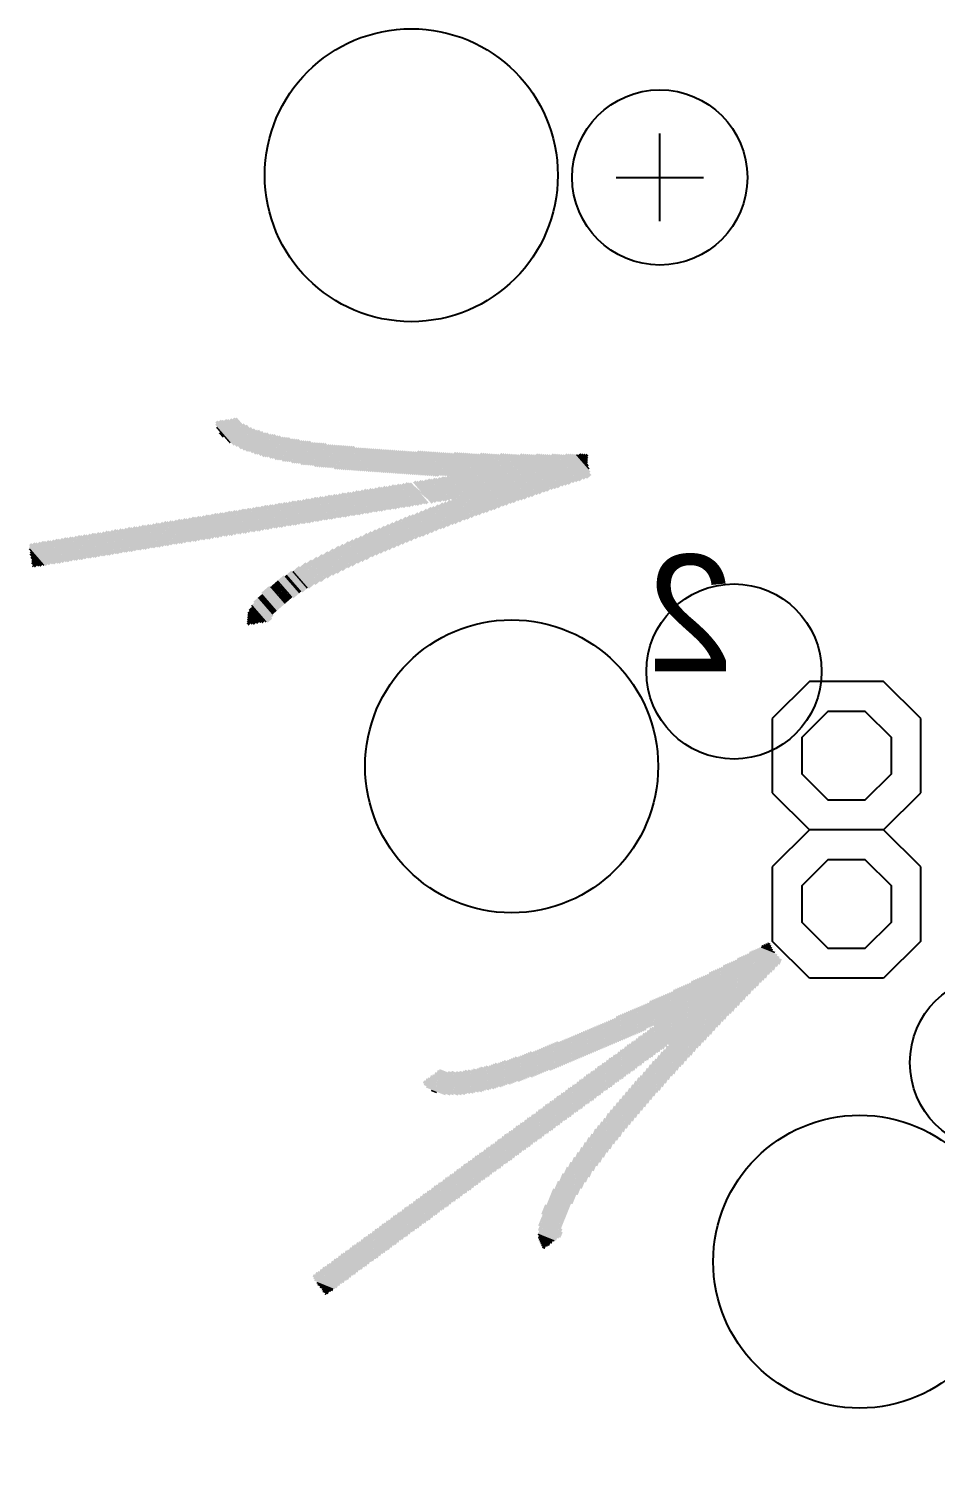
# Model space of a CAD drawing. Extents: x -28.5 to 28.5, y -1.2 to 59.4.
# Drawn here: x -28.48 to -12.96, y 4.34 to 28.96 of the extents above; entities that cross this region are included whole.
import ezdxf

# ---------------------------------------------------------------- set-up
doc = ezdxf.new("R2010")
doc.units = 0
doc.layers.add('17', color=110, linetype='CONTINUOUS')
doc.layers.add('22', color=253, linetype='CONTINUOUS')

# ---------------------------------------------------------------- blocks, each defined once
blk = doc.blocks.new('RECT')
blk.add_solid([(-0.5, -0.5), (0.5, -0.5), (-0.5, 0.5), (0.5, 0.5)])
blk = doc.blocks.new('OCTAGONP')
blk.add_lwpolyline([(-0.5, -0.2071), (-0.5, 0.2071), (-0.2071, 0.5), (0.2071, 0.5), (0.5, 0.2071), (0.5, -0.2071), (0.2071, -0.5), (-0.2071, -0.5)], close=True)
blk = doc.blocks.new('ROUNDP')
blk.add_circle((0, 0), 0.5)

msp = doc.modelspace()

# ---------------------------------------------------------------- linework, layer by layer
at = {"layer": '22'}
for p, q in [((-17.674, 25.662), (-17.674, 27.162)), ((-18.424, 26.412), (-16.924, 26.412)), ((-15.113, 17.78), (-15.748, 17.145)), ((-13.843, 17.78), (-15.113, 17.78)), ((-13.208, 17.145), (-13.843, 17.78)), ((-15.748, 17.145), (-15.748, 15.875)), ((-13.208, 15.875), (-13.208, 17.145)), ((-15.748, 15.875), (-15.113, 15.24)), ((-13.843, 15.24), (-13.208, 15.875)), ((-15.113, 15.24), (-15.748, 14.605)), ((-13.843, 15.24), (-15.113, 15.24)), ((-13.208, 14.605), (-13.843, 15.24)), ((-15.748, 14.605), (-15.748, 13.335)), ((-13.208, 13.335), (-13.208, 14.605)), ((-15.113, 12.7), (-15.748, 13.335)), ((-13.208, 13.335), (-13.843, 12.7)), ((-13.843, 12.7), (-15.113, 12.7))]:
    msp.add_line(p, q, dxfattribs=at)
for centre in [(-17.674, 26.412), (-16.404, 17.952), (-11.892, 11.254)]:
    msp.add_circle(centre, 1.5, dxfattribs=at)

# ---------------------------------------------------------------- block references
at = {"layer": '17'}
for name, p, xscale, yscale in [('ROUNDP', (-21.928, 26.45), 5.016, 5.016), ('ROUNDP', (-21.928, 26.45), 5.016, 5.016), ('OCTAGONP', (-14.478, 16.51), 1.524, 1.524), ('OCTAGONP', (-14.478, 16.51), 1.524, 1.524), ('OCTAGONP', (-14.478, 13.97), 1.524, 1.524), ('OCTAGONP', (-14.478, 13.97), 1.524, 1.524)]:
    msp.add_blockref(name, p, dxfattribs=dict(at, xscale=xscale, yscale=yscale))
at = {"layer": '17', "xscale": 5.016, "yscale": 5.016}
for p, rotation in [((-20.2107, 16.3282), 20), ((-20.2107, 16.3282), 20), ((-14.252, 7.8459), 54), ((-14.252, 7.8459), 54)]:
    msp.add_blockref('ROUNDP', p, dxfattribs=dict(at, rotation=rotation))
at = {"layer": '22', "yscale": 0.0254}
for p, xscale, rotation in [((-25.117, 22.0074), 0.4826, 131), ((-25.0895, 22.0144), 0.5588, 131), ((-25.0453, 22.0023), 0.635, 131), ((-25.0011, 21.9902), 0.6604, 131), ((-24.9653, 21.9877), 0.7112, 131), ((-24.9295, 21.9852), 0.7112, 131), ((-24.8853, 21.9731), 0.7366, 131), ((-24.8495, 21.9706), 0.7874, 131), ((-24.8136, 21.9681), 0.7874, 131), ((-24.7695, 21.956), 0.8128, 131), ((-24.7336, 21.9535), 0.8636, 131), ((-24.6978, 21.951), 0.8636, 131), ((-24.6703, 21.9581), 0.889, 131), ((-24.6261, 21.946), 0.9144, 131), ((-24.5486, 21.8956), 0.7874, 131), ((-24.4961, 21.8739), 0.7874, 131), ((-25.1445, 22.0003), 0.3556, 131), ((-25.1803, 22.0028), 0.1016, 131), ((-24.4436, 21.8522), 0.7366, 131), ((-24.3995, 21.8402), 0.7112, 131), ((-24.347, 21.8185), 0.7112, 131), ((-24.3111, 21.816), 0.7112, 131), ((-24.267, 21.8039), 0.6858, 131), ((-24.2228, 21.7918), 0.6604, 131), ((-24.1786, 21.7797), 0.6858, 131), ((-24.1345, 21.7676), 0.6604, 131), ((-24.0986, 21.7651), 0.6604, 131), ((-24.0628, 21.7626), 0.6604, 131), ((-24.0103, 21.7409), 0.6604, 131), ((-23.9745, 21.7384), 0.6604, 131), ((-23.9303, 21.7263), 0.635, 131), ((-23.8945, 21.7238), 0.635, 131), ((-23.8587, 21.7213), 0.635, 131), ((-23.8228, 21.7188), 0.635, 131), ((-23.7703, 21.6971), 0.635, 131), ((-23.7345, 21.6946), 0.635, 131), ((-23.6987, 21.6921), 0.635, 131), ((-23.6628, 21.6896), 0.635, 131), ((-23.6187, 21.6775), 0.6096, 131), ((-23.5828, 21.675), 0.6096, 131), ((-23.547, 21.6725), 0.6096, 131), ((-23.5112, 21.67), 0.6096, 131), ((-23.4753, 21.6675), 0.6096, 131), ((-23.4228, 21.6458), 0.6096, 131), ((-23.387, 21.6433), 0.6096, 131), ((-23.3512, 21.6408), 0.6096, 131), ((-23.3153, 21.6383), 0.6096, 131), ((-23.2795, 21.6358), 0.6096, 131), ((-23.2437, 21.6333), 0.6096, 131), ((-23.2078, 21.6308), 0.6096, 131), ((-23.1637, 21.6187), 0.5842, 131), ((-23.1278, 21.6162), 0.5842, 131), ((-23.092, 21.6137), 0.5842, 131), ((-23.0562, 21.6112), 0.5842, 131), ((-23.0203, 21.6087), 0.5842, 131), ((-22.9845, 21.6062), 0.5842, 131), ((-22.9487, 21.6037), 0.5842, 131), ((-22.9128, 21.6012), 0.5842, 131), ((-22.877, 21.5987), 0.5842, 131), ((-22.8412, 21.5961), 0.5842, 131), ((-22.8053, 21.5936), 0.5842, 131), ((-22.7695, 21.5911), 0.5842, 131), ((-22.7337, 21.5886), 0.5842, 131), ((-22.6895, 21.5765), 0.5588, 131), ((-22.6537, 21.574), 0.5588, 131), ((-22.6178, 21.5715), 0.5588, 131), ((-22.582, 21.569), 0.5588, 131), ((-22.5462, 21.5665), 0.5588, 131), ((-22.5103, 21.564), 0.5588, 131), ((-22.4745, 21.5615), 0.5588, 131), ((-22.4387, 21.559), 0.5588, 131), ((-22.4028, 21.5565), 0.5588, 131), ((-22.367, 21.554), 0.5588, 131), ((-22.3312, 21.5515), 0.5588, 131), ((-22.2953, 21.549), 0.5588, 131), ((-22.2595, 21.5465), 0.5588, 131), ((-22.2237, 21.544), 0.5588, 131), ((-22.1878, 21.5415), 0.5588, 131), ((-22.152, 21.539), 0.5588, 131), ((-22.1161, 21.5365), 0.5588, 131), ((-22.0803, 21.5339), 0.5588, 131), ((-22.0445, 21.5314), 0.5588, 131), ((-22.0086, 21.5289), 0.5588, 131), ((-21.9728, 21.5264), 0.5588, 131), ((-21.937, 21.5239), 0.5588, 131), ((-21.9011, 21.5214), 0.5588, 131), ((-21.8653, 21.5189), 0.5588, 131), ((-21.8295, 21.5164), 0.5588, 131), ((-21.7936, 21.5139), 0.5588, 131), ((-21.7578, 21.5114), 0.5588, 131), ((-21.722, 21.5089), 0.5588, 131), ((-21.6861, 21.5064), 0.5588, 131), ((-21.6503, 21.5039), 0.5588, 131), ((-21.6311, 21.5205), 0.5588, 131), ((-21.5953, 21.518), 0.5588, 131), ((-21.5595, 21.5155), 0.5588, 131), ((-21.5236, 21.513), 0.5588, 131), ((-21.2045, 21.1846), 1.4224, 131), ((-21.177, 21.1917), 1.397, 131), ((-21.1412, 21.1892), 1.397, 131), ((-21.1137, 21.1963), 1.3716, 131), ((-21.0779, 21.1938), 1.3716, 131), ((-21.0504, 21.2009), 1.3462, 131), ((-21.0229, 21.2079), 1.3208, 131), ((-20.987, 21.2054), 1.3208, 131), ((-20.9595, 21.2125), 1.2954, 131), ((-20.9237, 21.21), 1.2954, 131), ((-20.8962, 21.2171), 1.27, 131), ((-20.8687, 21.2242), 1.2446, 131), ((-20.8328, 21.2217), 1.2446, 131), ((-20.8053, 21.2287), 1.2192, 131), ((-20.7862, 21.2454), 1.2192, 131), ((-20.7503, 21.2429), 1.2192, 131), ((-20.7228, 21.25), 1.1938, 131), ((-20.687, 21.2475), 1.1938, 131), ((-20.6595, 21.2546), 1.1684, 131), ((-20.632, 21.2616), 1.143, 131), ((-20.5962, 21.2591), 1.143, 131), ((-20.5687, 21.2662), 1.1176, 131), ((-20.5328, 21.2637), 1.1176, 131), ((-20.5053, 21.2708), 1.0922, 131), ((-20.4778, 21.2779), 1.0668, 131), ((-20.442, 21.2753), 1.0668, 131), ((-20.4145, 21.2824), 1.0414, 131), ((-20.387, 21.2895), 1.0668, 131), ((-20.3595, 21.2966), 1.0414, 131), ((-20.3237, 21.2941), 1.0414, 131), ((-20.2962, 21.3012), 1.016, 131), ((-20.2687, 21.3082), 0.9906, 131), ((-20.2328, 21.3057), 0.9906, 131), ((-20.2053, 21.3128), 0.9652, 131), ((-20.1695, 21.3103), 0.9652, 131), ((-20.142, 21.3174), 0.9398, 131), ((-20.1145, 21.3245), 0.9144, 131), ((-20.087, 21.3315), 0.9398, 131), ((-20.0595, 21.3386), 0.9144, 131), ((-20.0236, 21.3361), 0.9144, 131), ((-19.9961, 21.3432), 0.889, 131), ((-19.9686, 21.3503), 0.8636, 131), ((-19.9328, 21.3478), 0.8636, 131), ((-19.9053, 21.3548), 0.8382, 131), ((-19.8695, 21.3523), 0.8382, 131), ((-19.842, 21.3594), 0.8128, 131), ((-19.8145, 21.3665), 0.7874, 131), ((-19.787, 21.3736), 0.8128, 131), ((-19.7595, 21.3807), 0.7874, 131), ((-19.7236, 21.3782), 0.7874, 131), ((-19.6961, 21.3852), 0.762, 131), ((-19.6603, 21.3827), 0.762, 131), ((-19.6328, 21.3898), 0.7366, 131), ((-19.6053, 21.3969), 0.7112, 131), ((-19.5695, 21.3944), 0.7112, 131), ((-19.5503, 21.411), 0.7112, 131), ((-19.5145, 21.4085), 0.7112, 131), ((-19.487, 21.4156), 0.6858, 131), ((-19.4511, 21.4131), 0.6858, 131), ((-19.4236, 21.4202), 0.6604, 131), ((-19.3961, 21.4273), 0.635, 131), ((-19.3603, 21.4248), 0.635, 131), ((-19.3328, 21.4318), 0.6096, 131), ((-19.3053, 21.4389), 0.635, 131), ((-19.2778, 21.446), 0.6096, 131), ((-19.2419, 21.4435), 0.6096, 131), ((-19.2144, 21.4506), 0.5842, 131), ((-19.1869, 21.4577), 0.5588, 131), ((-19.1511, 21.4551), 0.5588, 131), ((-19.1236, 21.4622), 0.5334, 131), ((-19.0961, 21.4693), 0.5588, 131), ((-19.0686, 21.4764), 0.5334, 131), ((-19.0411, 21.4835), 0.508, 131), ((-19.0136, 21.4905), 0.4826, 131), ((-19.0028, 21.5168), 0.4064, 131), ((-18.9919, 21.543), 0.3302, 131), ((-18.9811, 21.5693), 0.254, 131), ((-18.9786, 21.6051), 0.2032, 131), ((-18.9594, 21.6218), 0.1524, 131), ((-18.9402, 21.6384), 0.1016, 131), ((-18.9211, 21.6551), 0.0508, 131), ((-22.0021, 20.9793), 0.4826, 131), ((-21.9112, 20.991), 0.4826, 131), ((-21.8837, 20.9981), 0.4572, 131), ((-21.8562, 21.0052), 0.4826, 131), ((-21.8204, 21.0026), 0.4826, 131), ((-21.7654, 21.0168), 0.4826, 140), ((-21.7929, 21.0097), 0.4572, 131), ((-21.7296, 21.0143), 0.4826, 131), ((-21.7104, 21.031), 0.4826, 131), ((-21.6746, 21.0285), 0.4826, 131), ((-21.6471, 21.0355), 0.4572, 131), ((-21.6196, 21.0426), 0.4826, 131), ((-21.5837, 21.0401), 0.4826, 131), ((-21.5562, 21.0472), 0.4572, 131), ((-21.5287, 21.0543), 0.4826, 131), ((-21.4929, 21.0518), 0.4826, 131), ((-21.4737, 21.0684), 0.4826, 131), ((-21.2962, 20.903), 0.9144, 131), ((-21.4104, 21.073), 0.4572, 131), ((-21.2412, 20.9171), 0.9144, 131), ((-21.2137, 20.9242), 0.889, 131), ((-21.1779, 20.9217), 0.889, 131), ((-21.1587, 20.9384), 0.889, 131), ((-21.1312, 20.9455), 0.8636, 131), ((-21.1037, 20.9525), 0.889, 131), ((-21.0762, 20.9596), 0.8636, 131), ((-21.0404, 20.9571), 0.8636, 131), ((-23.4771, 20.7404), 0.4826, 131), ((-23.4413, 20.7379), 0.4826, 131), ((-23.4221, 20.7546), 0.4826, 131), ((-23.3863, 20.7521), 0.4826, 131), ((-23.3588, 20.7591), 0.4572, 131), ((-23.3313, 20.7662), 0.4826, 131), ((-23.2955, 20.7637), 0.4826, 131), ((-23.268, 20.7708), 0.4572, 131), ((-23.2405, 20.7779), 0.4826, 131), ((-23.2046, 20.7754), 0.4826, 131), ((-23.1854, 20.792), 0.4826, 131), ((-23.1496, 20.7895), 0.4826, 131), ((-23.1221, 20.7966), 0.4572, 131), ((-23.0946, 20.8037), 0.4826, 131), ((-23.0588, 20.8012), 0.4826, 131), ((-23.0313, 20.8082), 0.4572, 131), ((-23.0038, 20.8153), 0.4826, 131), ((-22.9679, 20.8128), 0.4826, 131), ((-22.9488, 20.8295), 0.4826, 131), ((-22.9129, 20.827), 0.4826, 131), ((-22.8854, 20.8341), 0.4572, 131), ((-22.8579, 20.8411), 0.4826, 131), ((-22.8221, 20.8386), 0.4826, 131), ((-22.7946, 20.8457), 0.4572, 131), ((-22.7671, 20.8528), 0.4826, 131), ((-22.7396, 20.8599), 0.4572, 131), ((-22.7121, 20.867), 0.4826, 131), ((-22.6763, 20.8644), 0.4826, 131), ((-22.6488, 20.8715), 0.4572, 131), ((-22.6213, 20.8786), 0.4826, 131), ((-22.5854, 20.8761), 0.4826, 131), ((-22.5663, 20.8928), 0.4826, 131), ((-22.5304, 20.8903), 0.4826, 131), ((-22.5029, 20.8973), 0.4572, 131), ((-22.4754, 20.9044), 0.4826, 131), ((-22.4396, 20.9019), 0.4826, 131), ((-22.4121, 20.909), 0.4572, 131), ((-22.3846, 20.9161), 0.4826, 131), ((-22.3488, 20.9136), 0.4826, 131), ((-22.3296, 20.9302), 0.4826, 131), ((-22.2938, 20.9277), 0.4826, 131), ((-22.2662, 20.9348), 0.4572, 131), ((-22.2387, 20.9419), 0.4826, 131), ((-22.2029, 20.9394), 0.4826, 131), ((-22.1754, 20.9465), 0.4572, 131), ((-22.1479, 20.9535), 0.4826, 131), ((-22.1121, 20.951), 0.4826, 131), ((-22.0929, 20.9677), 0.4826, 131), ((-22.0571, 20.9652), 0.4826, 131), ((-22.0296, 20.9723), 0.4572, 131), ((-21.9662, 20.9768), 0.4826, 131), ((-21.9387, 20.9839), 0.4572, 131), ((-25.043, 20.4898), 0.4826, 131), ((-25.0072, 20.4873), 0.4826, 131), ((-24.9522, 20.5015), 0.4826, 131), ((-24.9164, 20.499), 0.4826, 131), ((-24.8972, 20.5156), 0.4826, 131), ((-24.8614, 20.5131), 0.4826, 131), ((-24.8339, 20.5202), 0.4572, 131), ((-24.8064, 20.5273), 0.4826, 131), ((-24.7705, 20.5248), 0.4826, 131), ((-24.743, 20.5319), 0.4572, 131), ((-24.7155, 20.5389), 0.4826, 131), ((-24.6797, 20.5364), 0.4826, 131), ((-24.6605, 20.5531), 0.4826, 131), ((-24.6247, 20.5506), 0.4826, 131), ((-24.5972, 20.5577), 0.4572, 131), ((-24.5697, 20.5647), 0.4826, 131), ((-24.5338, 20.5622), 0.4826, 131), ((-24.5063, 20.5693), 0.4572, 131), ((-24.4788, 20.5764), 0.4826, 131), ((-24.4513, 20.5835), 0.4572, 131), ((-24.4238, 20.5906), 0.4826, 131), ((-24.388, 20.588), 0.4826, 131), ((-24.3605, 20.5951), 0.4572, 131), ((-24.333, 20.6022), 0.4826, 131), ((-24.2972, 20.5997), 0.4826, 131), ((-24.278, 20.6164), 0.4826, 131), ((-24.2422, 20.6139), 0.4826, 131), ((-24.2147, 20.6209), 0.4572, 131), ((-24.1872, 20.628), 0.4826, 131), ((-24.1513, 20.6255), 0.4826, 131), ((-24.1238, 20.6326), 0.4572, 131), ((-24.0963, 20.6397), 0.4826, 131), ((-24.0605, 20.6372), 0.4826, 131), ((-24.0413, 20.6538), 0.4826, 131), ((-24.0055, 20.6513), 0.4826, 131), ((-23.978, 20.6584), 0.4572, 131), ((-23.9505, 20.6655), 0.4826, 131), ((-23.9147, 20.663), 0.4826, 131), ((-23.8872, 20.67), 0.4572, 131), ((-23.8596, 20.6771), 0.4826, 131), ((-23.8238, 20.6746), 0.4826, 131), ((-23.8046, 20.6913), 0.4826, 131), ((-23.7688, 20.6888), 0.4826, 131), ((-23.7413, 20.6959), 0.4572, 131), ((-23.7138, 20.7029), 0.4826, 131), ((-23.678, 20.7004), 0.4826, 131), ((-23.6505, 20.7075), 0.4572, 131), ((-23.623, 20.7146), 0.4826, 131), ((-23.5955, 20.7217), 0.4572, 131), ((-23.568, 20.7288), 0.4826, 131), ((-23.5321, 20.7262), 0.4826, 131), ((-23.5046, 20.7333), 0.4572, 131), ((-21.693, 20.5076), 0.4318, 131), ((-21.638, 20.5218), 0.4318, 131), ((-21.6188, 20.5384), 0.4318, 131), ((-21.5913, 20.5455), 0.4064, 131), ((-21.5638, 20.5526), 0.4318, 131), ((-21.5446, 20.5693), 0.4318, 131), ((-21.5088, 20.5668), 0.4318, 131), ((-21.4896, 20.5834), 0.4318, 131), ((-21.4705, 20.6001), 0.4318, 131), ((-21.4346, 20.5976), 0.4318, 131), ((-21.4154, 20.6142), 0.4318, 131), ((-21.388, 20.6213), 0.4064, 131), ((-21.3604, 20.6284), 0.4318, 131), ((-21.3413, 20.6451), 0.4318, 131), ((-21.3054, 20.6426), 0.4318, 131), ((-21.2863, 20.6592), 0.4318, 131), ((-21.2671, 20.6759), 0.4318, 131), ((-21.2313, 20.6734), 0.4318, 131), ((-21.2121, 20.69), 0.4318, 131), ((-21.1846, 20.6971), 0.4064, 131), ((-21.1571, 20.7042), 0.4318, 131), ((-21.1021, 20.7184), 0.4318, 131), ((-26.5181, 20.2509), 0.4826, 131), ((-26.4823, 20.2484), 0.4826, 131), ((-26.4548, 20.2554), 0.4572, 131), ((-26.4273, 20.2625), 0.4826, 131), ((-26.3914, 20.26), 0.4826, 131), ((-26.3723, 20.2767), 0.4826, 131), ((-26.3364, 20.2742), 0.4826, 131), ((-26.3089, 20.2813), 0.4572, 131), ((-26.2814, 20.2883), 0.4826, 131), ((-26.2456, 20.2858), 0.4826, 131), ((-26.2181, 20.2929), 0.4572, 131), ((-26.1906, 20.3), 0.4826, 131), ((-26.1631, 20.3071), 0.4572, 131), ((-26.1356, 20.3142), 0.4826, 131), ((-26.0997, 20.3116), 0.4826, 131), ((-26.0722, 20.3187), 0.4572, 131), ((-26.0447, 20.3258), 0.4826, 131), ((-26.0089, 20.3233), 0.4826, 131), ((-25.9897, 20.34), 0.4826, 131), ((-25.9539, 20.3375), 0.4826, 131), ((-25.9264, 20.3445), 0.4572, 131), ((-25.8989, 20.3516), 0.4826, 131), ((-25.8631, 20.3491), 0.4826, 131), ((-25.8356, 20.3562), 0.4572, 131), ((-25.8081, 20.3633), 0.4826, 131), ((-25.7722, 20.3608), 0.4826, 131), ((-25.7531, 20.3774), 0.4826, 131), ((-25.7172, 20.3749), 0.4826, 131), ((-25.6897, 20.382), 0.4572, 131), ((-25.6622, 20.3891), 0.4826, 131), ((-25.6264, 20.3866), 0.4826, 131), ((-25.5989, 20.3937), 0.4572, 131), ((-25.5714, 20.4007), 0.4826, 131), ((-25.5356, 20.3982), 0.4826, 131), ((-25.5164, 20.4149), 0.4826, 131), ((-25.4806, 20.4124), 0.4826, 131), ((-25.4531, 20.4195), 0.4572, 131), ((-25.4255, 20.4265), 0.4826, 131), ((-25.3897, 20.424), 0.4826, 131), ((-25.3622, 20.4311), 0.4572, 131), ((-25.3347, 20.4382), 0.4826, 131), ((-25.3072, 20.4453), 0.4572, 131), ((-25.2797, 20.4524), 0.4826, 131), ((-25.2439, 20.4498), 0.4826, 131), ((-25.2164, 20.4569), 0.4572, 131), ((-25.1889, 20.464), 0.4826, 131), ((-25.153, 20.4615), 0.4826, 131), ((-25.1339, 20.4782), 0.4826, 131), ((-25.098, 20.4757), 0.4826, 131), ((-25.0705, 20.4827), 0.4572, 131), ((-24.9797, 20.4944), 0.4572, 131), ((-22.2864, 20.261), 0.4318, 131), ((-22.2672, 20.2777), 0.4318, 131), ((-22.2397, 20.2848), 0.4064, 131), ((-22.2122, 20.2919), 0.4318, 131), ((-22.193, 20.3085), 0.4318, 131), ((-22.1655, 20.3156), 0.4064, 131), ((-22.138, 20.3227), 0.4318, 131), ((-22.1188, 20.3393), 0.4318, 131), ((-22.0913, 20.3464), 0.4064, 131), ((-22.0638, 20.3535), 0.4318, 131), ((-22.0447, 20.3702), 0.4318, 131), ((-22.0172, 20.3772), 0.4064, 131), ((-21.9897, 20.3843), 0.4318, 131), ((-21.9705, 20.401), 0.4318, 131), ((-21.943, 20.4081), 0.4064, 131), ((-21.9155, 20.4152), 0.4318, 131), ((-21.8963, 20.4318), 0.4318, 131), ((-21.8605, 20.4293), 0.4318, 131), ((-21.8413, 20.446), 0.4318, 131), ((-21.8221, 20.4626), 0.4318, 131), ((-21.7863, 20.4601), 0.4318, 131), ((-21.7671, 20.4768), 0.4318, 131), ((-21.7396, 20.4839), 0.4064, 131), ((-21.7121, 20.491), 0.4318, 131), ((-21.6655, 20.5147), 0.4064, 131), ((-28.084, 20.0003), 0.4826, 131), ((-28.0482, 19.9978), 0.4826, 131), ((-28.0207, 20.0049), 0.4572, 131), ((-27.9932, 20.0119), 0.4826, 131), ((-27.9573, 20.0094), 0.4826, 131), ((-27.9298, 20.0165), 0.4572, 131), ((-27.9023, 20.0236), 0.4826, 131), ((-27.8748, 20.0307), 0.4572, 131), ((-27.8473, 20.0378), 0.4826, 131), ((-27.8115, 20.0352), 0.4826, 131), ((-27.784, 20.0423), 0.4572, 131), ((-27.7565, 20.0494), 0.4826, 131), ((-27.7206, 20.0469), 0.4826, 131), ((-27.7015, 20.0636), 0.4826, 131), ((-27.6656, 20.0611), 0.4826, 131), ((-27.6381, 20.0681), 0.4572, 131), ((-27.6106, 20.0752), 0.4826, 131), ((-27.5748, 20.0727), 0.4826, 131), ((-27.5473, 20.0798), 0.4572, 131), ((-27.5198, 20.0869), 0.4826, 131), ((-27.484, 20.0844), 0.4826, 131), ((-27.4648, 20.101), 0.4826, 131), ((-27.429, 20.0985), 0.4826, 131), ((-27.4015, 20.1056), 0.4572, 131), ((-27.374, 20.1127), 0.4826, 131), ((-27.3381, 20.1102), 0.4826, 131), ((-27.3106, 20.1173), 0.4572, 131), ((-27.2831, 20.1243), 0.4826, 131), ((-27.2473, 20.1218), 0.4826, 131), ((-27.2281, 20.1385), 0.4826, 131), ((-27.1923, 20.136), 0.4826, 131), ((-27.1648, 20.1431), 0.4572, 131), ((-27.1373, 20.1501), 0.4826, 131), ((-27.1014, 20.1476), 0.4826, 131), ((-27.0739, 20.1547), 0.4572, 131), ((-27.0464, 20.1618), 0.4826, 131), ((-27.0189, 20.1689), 0.4572, 131), ((-26.9914, 20.176), 0.4826, 131), ((-26.9556, 20.1734), 0.4826, 131), ((-26.9281, 20.1805), 0.4572, 131), ((-26.9006, 20.1876), 0.4826, 131), ((-26.8648, 20.1851), 0.4826, 131), ((-26.8456, 20.2018), 0.4826, 131), ((-26.8098, 20.1993), 0.4826, 131), ((-26.7823, 20.2063), 0.4572, 131), ((-26.7548, 20.2134), 0.4826, 131), ((-26.7189, 20.2109), 0.4826, 131), ((-26.6914, 20.218), 0.4572, 131), ((-26.6639, 20.2251), 0.4826, 131), ((-26.6281, 20.2226), 0.4826, 131), ((-26.6089, 20.2392), 0.4826, 131), ((-26.5731, 20.2367), 0.4826, 131), ((-26.5456, 20.2438), 0.4572, 131), ((-22.8797, 20.0145), 0.4318, 131), ((-22.8247, 20.0286), 0.4318, 131), ((-22.8056, 20.0453), 0.4318, 131), ((-22.7781, 20.0524), 0.4064, 131), ((-22.7589, 20.069), 0.4064, 131), ((-22.7314, 20.0761), 0.4318, 131), ((-22.7039, 20.0832), 0.4064, 131), ((-22.6847, 20.0998), 0.4064, 131), ((-22.6572, 20.1069), 0.4318, 131), ((-22.6297, 20.114), 0.4064, 131), ((-22.6105, 20.1307), 0.4064, 131), ((-22.583, 20.1378), 0.4318, 131), ((-22.5639, 20.1544), 0.4318, 131), ((-22.5364, 20.1615), 0.4064, 131), ((-22.5089, 20.1686), 0.4318, 131), ((-22.4897, 20.1852), 0.4318, 131), ((-22.4622, 20.1923), 0.4064, 131), ((-22.4347, 20.1994), 0.4318, 131), ((-22.4155, 20.2161), 0.4318, 131), ((-22.388, 20.2231), 0.4064, 131), ((-22.3605, 20.2302), 0.4318, 131), ((-22.3414, 20.2469), 0.4318, 131), ((-22.3139, 20.254), 0.4064, 131), ((-28.3423, 19.9103), 0.381, 131), ((-28.3232, 19.927), 0.4318, 131), ((-28.3123, 19.9532), 0.4572, 131), ((-28.364, 19.8578), 0.2794, 131), ((-28.3532, 19.8841), 0.3048, 131), ((-28.2848, 19.9603), 0.4826, 131), ((-28.2573, 19.9674), 0.4572, 131), ((-28.2298, 19.9745), 0.4826, 131), ((-28.194, 19.972), 0.4826, 131), ((-28.1665, 19.9791), 0.4572, 131), ((-28.139, 19.9861), 0.4826, 131), ((-28.1032, 19.9836), 0.4826, 131), ((-23.3548, 19.7866), 0.4064, 131), ((-23.3273, 19.7937), 0.4318, 131), ((-23.2998, 19.8008), 0.4064, 131), ((-23.2806, 19.8174), 0.4064, 131), ((-23.2614, 19.8341), 0.4064, 131), ((-23.2339, 19.8412), 0.4318, 131), ((-23.2064, 19.8483), 0.4064, 131), ((-23.1873, 19.8649), 0.4064, 131), ((-23.1681, 19.8816), 0.4064, 131), ((-23.1406, 19.8887), 0.4318, 131), ((-23.1131, 19.8957), 0.4064, 131), ((-23.0939, 19.9124), 0.4064, 131), ((-23.0664, 19.9195), 0.4318, 131), ((-23.0473, 19.9362), 0.4318, 131), ((-23.0198, 19.9432), 0.4064, 131), ((-23.0006, 19.9599), 0.4064, 131), ((-22.9731, 19.967), 0.4318, 131), ((-22.9456, 19.9741), 0.4064, 131), ((-22.9264, 19.9907), 0.4064, 131), ((-22.8989, 19.9978), 0.4318, 131), ((-22.8522, 20.0215), 0.4064, 131), ((-28.3749, 19.8316), 0.2032, 131), ((-28.3965, 19.7791), 0.1016, 131), ((-28.3857, 19.8053), 0.127, 131), ((-28.4074, 19.7528), 0.0254, 131), ((-23.7857, 19.5467), 0.4064, 131), ((-23.7665, 19.5633), 0.4064, 131), ((-23.7473, 19.58), 0.4064, 131), ((-23.7281, 19.5967), 0.4064, 131), ((-23.6923, 19.5942), 0.4064, 131), ((-23.6731, 19.6108), 0.4064, 131), ((-23.654, 19.6275), 0.4064, 131), ((-23.6348, 19.6442), 0.4064, 131), ((-23.6073, 19.6512), 0.4318, 131), ((-23.5798, 19.6583), 0.4064, 131), ((-23.5606, 19.675), 0.4064, 131), ((-23.5415, 19.6916), 0.4064, 131), ((-23.5223, 19.7083), 0.4064, 131), ((-23.4865, 19.7058), 0.4064, 131), ((-23.4673, 19.7225), 0.4064, 131), ((-23.4481, 19.7391), 0.4064, 131), ((-23.429, 19.7558), 0.4064, 131), ((-23.3931, 19.7533), 0.4064, 131), ((-23.374, 19.77), 0.4064, 131), ((-24.1724, 19.2947), 0.381, 131), ((-24.1532, 19.3113), 0.381, 131), ((-24.134, 19.328), 0.381, 131), ((-24.1149, 19.3446), 0.381, 131), ((-24.0957, 19.3613), 0.381, 131), ((-24.0682, 19.3684), 0.4064, 131), ((-24.049, 19.3851), 0.4064, 131), ((-24.0298, 19.4017), 0.4064, 131), ((-24.0107, 19.4184), 0.4064, 131), ((-23.9915, 19.435), 0.4064, 131), ((-23.964, 19.4421), 0.381, 131), ((-23.9448, 19.4588), 0.381, 131), ((-23.9173, 19.4659), 0.4064, 131), ((-23.8982, 19.4825), 0.4064, 131), ((-23.879, 19.4992), 0.4064, 131), ((-23.8598, 19.5159), 0.4064, 131), ((-23.8323, 19.5229), 0.381, 131), ((-23.8048, 19.53), 0.4064, 131), ((-24.4324, 19.0518), 0.4064, 131), ((-24.4216, 19.078), 0.381, 131), ((-24.4024, 19.0947), 0.381, 131), ((-24.3832, 19.1114), 0.381, 131), ((-24.3641, 19.128), 0.381, 131), ((-24.3532, 19.1543), 0.4064, 131), ((-24.3341, 19.1709), 0.4064, 131), ((-24.3149, 19.1876), 0.4064, 131), ((-24.2957, 19.2043), 0.4064, 131), ((-24.2766, 19.2209), 0.4064, 131), ((-24.2574, 19.2376), 0.4064, 131), ((-24.2382, 19.2542), 0.4064, 131), ((-24.2107, 19.2613), 0.381, 131), ((-24.1915, 19.278), 0.381, 131), ((-24.6433, 18.8685), 0.254, 131), ((-24.6241, 18.8851), 0.254, 131), ((-24.6049, 18.9018), 0.3048, 131), ((-24.5774, 18.9089), 0.3302, 131), ((-24.5583, 18.9255), 0.3302, 131), ((-24.5391, 18.9422), 0.381, 131), ((-24.5116, 18.9493), 0.4064, 131), ((-24.4924, 18.966), 0.4064, 131), ((-24.4816, 18.9922), 0.4318, 131), ((-24.4624, 19.0089), 0.4318, 131), ((-24.4516, 19.0351), 0.4064, 131), ((-24.7225, 18.766), 0.0508, 131), ((-24.7116, 18.7922), 0.0762, 131), ((-24.6925, 18.8089), 0.127, 131), ((-24.6733, 18.8256), 0.1778, 131), ((-24.6624, 18.8518), 0.2032, 131), ((-15.8157, 13.2677), 0.1016, 158), ((-15.8062, 13.2913), 0.0508, 158), ((-16.0504, 12.9242), 0.635, 158), ((-16.0291, 12.943), 0.6096, 158), ((-15.996, 12.9571), 0.6096, 158), ((-15.9747, 12.9758), 0.5842, 158), ((-15.9534, 12.9946), 0.5588, 158), ((-15.9204, 13.0087), 0.5588, 158), ((-15.8991, 13.0275), 0.5334, 158), ((-15.8778, 13.0463), 0.5588, 158), ((-15.8565, 13.0651), 0.5334, 158), ((-15.8352, 13.0838), 0.508, 158), ((-15.8139, 13.1026), 0.4826, 158), ((-15.8162, 13.131), 0.4064, 158), ((-15.8184, 13.1593), 0.3302, 158), ((-15.8207, 13.1876), 0.254, 158), ((-15.8347, 13.2206), 0.2032, 158), ((-15.8252, 13.2442), 0.1524, 158), ((-16.4499, 12.6473), 0.8128, 158), ((-16.4286, 12.6661), 0.7874, 158), ((-16.3955, 12.6802), 0.7874, 158), ((-16.3742, 12.6989), 0.762, 158), ((-16.3412, 12.713), 0.762, 158), ((-16.3199, 12.7318), 0.7366, 158), ((-16.2986, 12.7506), 0.7112, 158), ((-16.2655, 12.7646), 0.7112, 158), ((-16.256, 12.7882), 0.7112, 158), ((-16.223, 12.8022), 0.7112, 158), ((-16.2017, 12.821), 0.6858, 158), ((-16.1686, 12.835), 0.6858, 158), ((-16.1473, 12.8538), 0.6604, 158), ((-16.126, 12.8726), 0.635, 158), ((-16.0929, 12.8866), 0.635, 158), ((-16.0717, 12.9054), 0.6096, 158), ((-16.8494, 12.3704), 0.9906, 158), ((-16.8163, 12.3845), 0.9906, 158), ((-16.7951, 12.4033), 0.9652, 158), ((-16.762, 12.4173), 0.9652, 158), ((-16.7407, 12.4361), 0.9398, 158), ((-16.7194, 12.4549), 0.9144, 158), ((-16.6981, 12.4737), 0.9398, 158), ((-16.6768, 12.4925), 0.9144, 158), ((-16.6438, 12.5065), 0.9144, 158), ((-16.6225, 12.5253), 0.889, 158), ((-16.6012, 12.5441), 0.8636, 158), ((-16.5681, 12.5581), 0.8636, 158), ((-16.5468, 12.5769), 0.8382, 158), ((-16.5138, 12.5909), 0.8382, 158), ((-16.4925, 12.6097), 0.8128, 158), ((-16.4712, 12.6285), 0.7874, 158), ((-17.282, 12.0795), 1.2192, 158), ((-17.2489, 12.0935), 1.2192, 158), ((-17.2276, 12.1123), 1.1938, 158), ((-17.1946, 12.1264), 1.1938, 158), ((-17.1733, 12.1452), 1.1684, 158), ((-17.152, 12.1639), 1.143, 158), ((-17.1189, 12.178), 1.143, 158), ((-17.0976, 12.1968), 1.1176, 158), ((-17.0646, 12.2108), 1.1176, 158), ((-17.0433, 12.2296), 1.0922, 158), ((-17.022, 12.2484), 1.0668, 158), ((-16.9889, 12.2624), 1.0668, 158), ((-16.9676, 12.2812), 1.0414, 158), ((-16.9463, 12.3), 1.0668, 158), ((-16.9251, 12.3188), 1.0414, 158), ((-16.892, 12.3328), 1.0414, 158), ((-16.8707, 12.3516), 1.016, 158), ((-18.1267, 11.9551), 0.5588, 158), ((-18.0936, 11.9691), 0.5588, 158), ((-18.0606, 11.9831), 0.5588, 158), ((-17.6272, 11.8354), 1.4224, 158), ((-17.6059, 11.8542), 1.397, 158), ((-17.5728, 11.8682), 1.397, 158), ((-17.5515, 11.887), 1.3716, 158), ((-17.5184, 11.9011), 1.3716, 158), ((-17.4972, 11.9199), 1.3462, 158), ((-17.4759, 11.9387), 1.3208, 158), ((-17.4428, 11.9527), 1.3208, 158), ((-17.4215, 11.9715), 1.2954, 158), ((-17.3884, 11.9855), 1.2954, 158), ((-17.3672, 12.0043), 1.27, 158), ((-17.3459, 12.0231), 1.2446, 158), ((-17.3128, 12.0371), 1.2446, 158), ((-17.2915, 12.0559), 1.2192, 158), ((-18.6653, 11.707), 0.5588, 158), ((-18.6322, 11.721), 0.5588, 158), ((-18.5991, 11.735), 0.5588, 158), ((-18.5661, 11.7491), 0.5588, 158), ((-18.533, 11.7631), 0.5588, 158), ((-18.5, 11.7771), 0.5588, 158), ((-18.4669, 11.7912), 0.5588, 158), ((-18.4338, 11.8052), 0.5588, 158), ((-18.4008, 11.8192), 0.5588, 158), ((-18.3677, 11.8333), 0.5588, 158), ((-18.3346, 11.8473), 0.5588, 158), ((-18.3016, 11.8613), 0.5588, 158), ((-18.2685, 11.8754), 0.5588, 158), ((-18.2354, 11.8894), 0.5588, 158), ((-18.2024, 11.9034), 0.5588, 158), ((-18.1693, 11.9175), 0.5588, 158), ((-18.1598, 11.941), 0.5588, 158), ((-17.4533, 11.6556), 0.8636, 158), ((-17.432, 11.6744), 0.889, 158), ((-17.4107, 11.6932), 0.8636, 158), ((-17.3776, 11.7072), 0.8636, 158), ((-19.2722, 11.4591), 0.5842, 158), ((-19.2392, 11.4731), 0.5842, 158), ((-19.2061, 11.4871), 0.5842, 158), ((-19.173, 11.5012), 0.5842, 158), ((-19.1282, 11.5105), 0.5588, 158), ((-19.0951, 11.5245), 0.5588, 158), ((-19.0621, 11.5385), 0.5588, 158), ((-19.029, 11.5526), 0.5588, 158), ((-18.9959, 11.5666), 0.5588, 158), ((-18.9629, 11.5806), 0.5588, 158), ((-18.9298, 11.5947), 0.5588, 158), ((-18.8967, 11.6087), 0.5588, 158), ((-18.8637, 11.6227), 0.5588, 158), ((-18.8306, 11.6368), 0.5588, 158), ((-18.7975, 11.6508), 0.5588, 158), ((-18.7645, 11.6648), 0.5588, 158), ((-18.7314, 11.6789), 0.5588, 158), ((-18.6983, 11.6929), 0.5588, 158), ((-18.0081, 11.4688), 0.4826, 158), ((-17.9751, 11.4829), 0.4826, 158), ((-17.9538, 11.5017), 0.4572, 158), ((-17.9325, 11.5205), 0.4826, 158), ((-17.8994, 11.5345), 0.4826, 158), ((-17.8781, 11.5533), 0.4572, 158), ((-17.8568, 11.5721), 0.4826, 158), ((-17.8238, 11.5861), 0.4826, 158), ((-17.8143, 11.6097), 0.4826, 158), ((-17.581, 11.5428), 0.9144, 158), ((-17.7599, 11.6425), 0.4572, 158), ((-17.5384, 11.5804), 0.9144, 158), ((-17.5171, 11.5992), 0.889, 158), ((-17.4841, 11.6132), 0.889, 158), ((-17.4746, 11.6368), 0.889, 158), ((-19.9358, 11.2067), 0.6096, 158), ((-19.9027, 11.2207), 0.6096, 158), ((-19.8697, 11.2347), 0.6096, 158), ((-19.8131, 11.2393), 0.6096, 158), ((-19.78, 11.2533), 0.6096, 158), ((-19.7469, 11.2673), 0.6096, 158), ((-19.7139, 11.2814), 0.6096, 158), ((-19.6808, 11.2954), 0.6096, 158), ((-19.6477, 11.3094), 0.6096, 158), ((-19.6147, 11.3235), 0.6096, 158), ((-19.5698, 11.3328), 0.5842, 158), ((-19.5368, 11.3468), 0.5842, 158), ((-19.5037, 11.3608), 0.5842, 158), ((-19.4706, 11.3749), 0.5842, 158), ((-19.4376, 11.3889), 0.5842, 158), ((-19.4045, 11.4029), 0.5842, 158), ((-19.3714, 11.417), 0.5842, 158), ((-19.3384, 11.431), 0.5842, 158), ((-19.3053, 11.445), 0.5842, 158), ((-18.3202, 11.2388), 0.4826, 158), ((-18.2872, 11.2528), 0.4826, 158), ((-18.2659, 11.2716), 0.4572, 158), ((-18.2446, 11.2904), 0.4826, 158), ((-18.2115, 11.3045), 0.4826, 158), ((-18.1902, 11.3233), 0.4572, 158), ((-18.1689, 11.342), 0.4826, 158), ((-18.1476, 11.3608), 0.4572, 158), ((-18.1263, 11.3796), 0.4826, 158), ((-18.0933, 11.3937), 0.4826, 158), ((-18.072, 11.4125), 0.4572, 158), ((-18.0507, 11.4313), 0.4826, 158), ((-18.0176, 11.4453), 0.4826, 158), ((-17.5561, 11.2314), 0.4318, 158), ((-17.5349, 11.2502), 0.4064, 158), ((-17.5136, 11.269), 0.4318, 158), ((-17.504, 11.2926), 0.4318, 158), ((-17.471, 11.3066), 0.4318, 158), ((-17.4615, 11.3302), 0.4318, 158), ((-17.452, 11.3537), 0.4318, 158), ((-17.4189, 11.3677), 0.4318, 158), ((-17.4094, 11.3913), 0.4318, 158), ((-17.3881, 11.4101), 0.4064, 158), ((-17.3668, 11.4289), 0.4318, 158), ((-17.3242, 11.4665), 0.4318, 158), ((-21.1207, 10.9183), 0.8636, 158), ((-21.0876, 10.9324), 0.8636, 158), ((-21.0663, 10.9512), 0.889, 158), ((-21.0215, 10.9604), 0.9144, 158), ((-20.9296, 10.9507), 0.7874, 158), ((-20.8729, 10.9552), 0.7874, 158), ((-20.8163, 10.9597), 0.7366, 158), ((-20.7715, 10.969), 0.7112, 158), ((-20.7149, 10.9735), 0.7112, 158), ((-20.6818, 10.9876), 0.7112, 158), ((-20.637, 10.9968), 0.6858, 158), ((-20.5921, 11.0061), 0.6604, 158), ((-20.5473, 11.0154), 0.6858, 158), ((-20.5024, 11.0247), 0.6604, 158), ((-20.4694, 11.0387), 0.6604, 158), ((-20.4363, 11.0528), 0.6604, 158), ((-20.3797, 11.0573), 0.6604, 158), ((-20.3466, 11.0713), 0.6604, 158), ((-20.3018, 11.0806), 0.635, 158), ((-20.2687, 11.0946), 0.635, 158), ((-20.2357, 11.1087), 0.635, 158), ((-20.2026, 11.1227), 0.635, 158), ((-20.146, 11.1272), 0.635, 158), ((-20.1129, 11.1413), 0.635, 158), ((-20.0798, 11.1553), 0.635, 158), ((-20.0468, 11.1693), 0.635, 158), ((-20.0019, 11.1786), 0.6096, 158), ((-19.9689, 11.1926), 0.6096, 158), ((-18.6536, 10.99), 0.4572, 158), ((-18.6323, 11.0088), 0.4826, 158), ((-18.5993, 11.0228), 0.4826, 158), ((-18.578, 11.0416), 0.4572, 158), ((-18.5567, 11.0604), 0.4826, 158), ((-18.5236, 11.0744), 0.4826, 158), ((-18.5141, 11.098), 0.4826, 158), ((-18.481, 11.112), 0.4826, 158), ((-18.4597, 11.1308), 0.4572, 158), ((-18.4384, 11.1496), 0.4826, 158), ((-18.4054, 11.1636), 0.4826, 158), ((-18.3841, 11.1824), 0.4572, 158), ((-18.3628, 11.2012), 0.4826, 158), ((-18.3297, 11.2153), 0.4826, 158), ((-17.7645, 10.9869), 0.4318, 158), ((-17.755, 11.0104), 0.4318, 158), ((-17.7337, 11.0292), 0.4064, 158), ((-17.7124, 11.048), 0.4318, 158), ((-17.7029, 11.0716), 0.4318, 158), ((-17.6816, 11.0904), 0.4064, 158), ((-17.6603, 11.1092), 0.4318, 158), ((-17.6508, 11.1327), 0.4318, 158), ((-17.6178, 11.1468), 0.4318, 158), ((-17.6082, 11.1703), 0.4318, 158), ((-17.5987, 11.1939), 0.4318, 158), ((-17.5657, 11.2079), 0.4318, 158), ((-21.4654, 10.811), 0.5588, 158), ((-21.4205, 10.8203), 0.635, 158), ((-21.4867, 10.7923), 0.4826, 158), ((-21.3757, 10.8296), 0.6604, 158), ((-21.508, 10.7735), 0.3556, 158), ((-21.3426, 10.8436), 0.7112, 158), ((-21.3096, 10.8577), 0.7112, 158), ((-21.2647, 10.867), 0.7366, 158), ((-21.2317, 10.881), 0.7874, 158), ((-21.1986, 10.895), 0.7874, 158), ((-21.1538, 10.9043), 0.8128, 158), ((-18.987, 10.7411), 0.4826, 158), ((-18.9657, 10.7599), 0.4572, 158), ((-18.9444, 10.7787), 0.4826, 158), ((-18.9114, 10.7928), 0.4826, 158), ((-18.8901, 10.8116), 0.4572, 158), ((-18.8688, 10.8304), 0.4826, 158), ((-18.8475, 10.8491), 0.4572, 158), ((-18.8262, 10.8679), 0.4826, 158), ((-18.7931, 10.882), 0.4826, 158), ((-18.7718, 10.9008), 0.4572, 158), ((-18.7505, 10.9196), 0.4826, 158), ((-18.7175, 10.9336), 0.4826, 158), ((-18.708, 10.9571), 0.4826, 158), ((-18.6749, 10.9712), 0.4826, 158), ((-17.9847, 10.7471), 0.4064, 158), ((-17.9634, 10.7659), 0.4318, 158), ((-17.9539, 10.7894), 0.4318, 158), ((-17.9326, 10.8082), 0.4064, 158), ((-17.9113, 10.827), 0.4318, 158), ((-17.9018, 10.8506), 0.4318, 158), ((-17.8687, 10.8646), 0.4318, 158), ((-17.8592, 10.8882), 0.4318, 158), ((-17.8497, 10.9117), 0.4318, 158), ((-17.8166, 10.9258), 0.4318, 158), ((-17.8071, 10.9493), 0.4318, 158), ((-17.7858, 10.9681), 0.4064, 158), ((-21.541, 10.7594), 0.1016, 158), ((-19.3322, 10.4971), 0.4826, 158), ((-19.2991, 10.5111), 0.4826, 158), ((-19.2778, 10.5299), 0.4572, 158), ((-19.2565, 10.5487), 0.4826, 158), ((-19.2235, 10.5627), 0.4826, 158), ((-19.2139, 10.5863), 0.4826, 158), ((-19.1809, 10.6003), 0.4826, 158), ((-19.1596, 10.6191), 0.4572, 158), ((-19.1383, 10.6379), 0.4826, 158), ((-19.1052, 10.6519), 0.4826, 158), ((-19.0839, 10.6707), 0.4572, 158), ((-19.0626, 10.6895), 0.4826, 158), ((-19.0296, 10.7036), 0.4826, 158), ((-19.0201, 10.7271), 0.4826, 158), ((-18.1931, 10.5026), 0.4064, 158), ((-18.1718, 10.5214), 0.4318, 158), ((-18.1623, 10.5449), 0.4318, 158), ((-18.141, 10.5637), 0.4064, 158), ((-18.1197, 10.5825), 0.4318, 158), ((-18.1102, 10.606), 0.4318, 158), ((-18.0889, 10.6248), 0.4064, 158), ((-18.0676, 10.6436), 0.4318, 158), ((-18.0581, 10.6672), 0.4318, 158), ((-18.0368, 10.686), 0.4064, 158), ((-18.0155, 10.7048), 0.4318, 158), ((-18.006, 10.7283), 0.4318, 158), ((-19.6656, 10.2482), 0.4572, 158), ((-19.6443, 10.267), 0.4826, 158), ((-19.6112, 10.2811), 0.4826, 158), ((-19.5899, 10.2999), 0.4572, 158), ((-19.5686, 10.3187), 0.4826, 158), ((-19.5473, 10.3375), 0.4572, 158), ((-19.526, 10.3562), 0.4826, 158), ((-19.493, 10.3703), 0.4826, 158), ((-19.4717, 10.3891), 0.4572, 158), ((-19.4504, 10.4079), 0.4826, 158), ((-19.4173, 10.4219), 0.4826, 158), ((-19.4078, 10.4455), 0.4826, 158), ((-19.3747, 10.4595), 0.4826, 158), ((-19.3535, 10.4783), 0.4572, 158), ((-18.4014, 10.258), 0.4064, 158), ((-18.3802, 10.2768), 0.4318, 158), ((-18.3706, 10.3004), 0.4318, 158), ((-18.3494, 10.3192), 0.4064, 158), ((-18.3281, 10.3379), 0.4318, 158), ((-18.3185, 10.3615), 0.4318, 158), ((-18.2973, 10.3803), 0.4064, 158), ((-18.276, 10.3991), 0.4318, 158), ((-18.2665, 10.4226), 0.4318, 158), ((-18.2452, 10.4414), 0.4064, 158), ((-18.2239, 10.4602), 0.4318, 158), ((-18.2144, 10.4838), 0.4318, 158), ((-19.9989, 9.9994), 0.4826, 158), ((-19.9777, 10.0182), 0.4572, 158), ((-19.9564, 10.037), 0.4826, 158), ((-19.9233, 10.051), 0.4826, 158), ((-19.9138, 10.0746), 0.4826, 158), ((-19.8807, 10.0886), 0.4826, 158), ((-19.8594, 10.1074), 0.4572, 158), ((-19.8381, 10.1262), 0.4826, 158), ((-19.8051, 10.1402), 0.4826, 158), ((-19.7838, 10.159), 0.4572, 158), ((-19.7625, 10.1778), 0.4826, 158), ((-19.7294, 10.1919), 0.4826, 158), ((-19.7199, 10.2154), 0.4826, 158), ((-19.6868, 10.2295), 0.4826, 158), ((-18.5981, 10.0087), 0.4318, 158), ((-18.5885, 10.0323), 0.4318, 158), ((-18.5672, 10.0511), 0.4064, 158), ((-18.546, 10.0698), 0.4318, 158), ((-18.5364, 10.0934), 0.4318, 158), ((-18.5152, 10.1122), 0.4064, 158), ((-18.5056, 10.1357), 0.4064, 158), ((-18.4843, 10.1545), 0.4318, 158), ((-18.4631, 10.1733), 0.4064, 158), ((-18.4535, 10.1969), 0.4064, 158), ((-18.4322, 10.2157), 0.4318, 158), ((-18.411, 10.2345), 0.4064, 158), ((-20.3441, 9.7553), 0.4826, 158), ((-20.311, 9.7694), 0.4826, 158), ((-20.2898, 9.7882), 0.4572, 158), ((-20.2685, 9.807), 0.4826, 158), ((-20.2472, 9.8258), 0.4572, 158), ((-20.2259, 9.8446), 0.4826, 158), ((-20.1928, 9.8586), 0.4826, 158), ((-20.1715, 9.8774), 0.4572, 158), ((-20.1502, 9.8962), 0.4826, 158), ((-20.1172, 9.9102), 0.4826, 158), ((-20.1076, 9.9338), 0.4826, 158), ((-20.0746, 9.9478), 0.4826, 158), ((-20.0533, 9.9666), 0.4572, 158), ((-20.032, 9.9854), 0.4826, 158), ((-18.7947, 9.7594), 0.4064, 158), ((-18.7851, 9.783), 0.4064, 158), ((-18.7639, 9.8018), 0.4318, 158), ((-18.7426, 9.8205), 0.4064, 158), ((-18.7331, 9.8441), 0.4064, 158), ((-18.7118, 9.8629), 0.4318, 158), ((-18.7022, 9.8864), 0.4318, 158), ((-18.681, 9.9052), 0.4064, 158), ((-18.6714, 9.9288), 0.4064, 158), ((-18.6502, 9.9476), 0.4318, 158), ((-18.6289, 9.9664), 0.4064, 158), ((-18.6193, 9.9899), 0.4064, 158), ((-20.6775, 9.5065), 0.4572, 158), ((-20.6562, 9.5253), 0.4826, 158), ((-20.6231, 9.5393), 0.4826, 158), ((-20.6136, 9.5629), 0.4826, 158), ((-20.5806, 9.5769), 0.4826, 158), ((-20.5593, 9.5957), 0.4572, 158), ((-20.538, 9.6145), 0.4826, 158), ((-20.5049, 9.6286), 0.4826, 158), ((-20.4836, 9.6473), 0.4572, 158), ((-20.4623, 9.6661), 0.4826, 158), ((-20.4293, 9.6802), 0.4826, 158), ((-20.4198, 9.7037), 0.4826, 158), ((-20.3867, 9.7178), 0.4826, 158), ((-20.3654, 9.7366), 0.4572, 158), ((-18.97, 9.5289), 0.4064, 158), ((-18.9605, 9.5525), 0.4064, 158), ((-18.9274, 9.5665), 0.4064, 158), ((-18.9179, 9.59), 0.4064, 158), ((-18.9084, 9.6136), 0.4064, 158), ((-18.8871, 9.6324), 0.4318, 158), ((-18.8658, 9.6512), 0.4064, 158), ((-18.8563, 9.6747), 0.4064, 158), ((-18.8468, 9.6983), 0.4064, 158), ((-18.8255, 9.7171), 0.4318, 158), ((-18.8042, 9.7359), 0.4064, 158), ((-21.0109, 9.2577), 0.4826, 158), ((-20.9896, 9.2765), 0.4572, 158), ((-20.9683, 9.2953), 0.4826, 158), ((-20.947, 9.3141), 0.4572, 158), ((-20.9257, 9.3329), 0.4826, 158), ((-20.8927, 9.3469), 0.4826, 158), ((-20.8714, 9.3657), 0.4572, 158), ((-20.8501, 9.3845), 0.4826, 158), ((-20.817, 9.3985), 0.4826, 158), ((-20.8075, 9.4221), 0.4826, 158), ((-20.7744, 9.4361), 0.4826, 158), ((-20.7531, 9.4549), 0.4572, 158), ((-20.7319, 9.4737), 0.4826, 158), ((-20.6988, 9.4877), 0.4826, 158), ((-19.1548, 9.2748), 0.4064, 158), ((-19.1217, 9.2889), 0.4064, 158), ((-19.1122, 9.3124), 0.4064, 158), ((-19.1027, 9.336), 0.4064, 158), ((-19.0932, 9.3595), 0.4064, 158), ((-19.0719, 9.3783), 0.4318, 158), ((-19.0506, 9.3971), 0.4064, 158), ((-19.0411, 9.4207), 0.4064, 158), ((-19.0316, 9.4442), 0.4064, 158), ((-19.0221, 9.4678), 0.4064, 158), ((-18.989, 9.4818), 0.4064, 158), ((-18.9795, 9.5053), 0.4064, 158), ((-21.356, 9.0136), 0.4826, 158), ((-21.323, 9.0277), 0.4826, 158), ((-21.3135, 9.0512), 0.4826, 158), ((-21.2804, 9.0652), 0.4826, 158), ((-21.2591, 9.084), 0.4572, 158), ((-21.2378, 9.1028), 0.4826, 158), ((-21.2048, 9.1169), 0.4826, 158), ((-21.1835, 9.1357), 0.4572, 158), ((-21.1622, 9.1544), 0.4826, 158), ((-21.1291, 9.1685), 0.4826, 158), ((-21.1196, 9.192), 0.4826, 158), ((-21.0865, 9.2061), 0.4826, 158), ((-21.0652, 9.2249), 0.4572, 158), ((-21.044, 9.2437), 0.4826, 158), ((-19.2948, 9.0301), 0.381, 158), ((-19.2853, 9.0536), 0.381, 158), ((-19.264, 9.0724), 0.4064, 158), ((-19.2545, 9.0959), 0.4064, 158), ((-19.245, 9.1195), 0.4064, 158), ((-19.2355, 9.143), 0.4064, 158), ((-19.2142, 9.1618), 0.381, 158), ((-19.1929, 9.1806), 0.4064, 158), ((-19.1834, 9.2042), 0.4064, 158), ((-19.1738, 9.2277), 0.4064, 158), ((-19.1643, 9.2513), 0.4064, 158), ((-21.6894, 8.7648), 0.4572, 158), ((-21.6681, 8.7836), 0.4826, 158), ((-21.6469, 8.8024), 0.4572, 158), ((-21.6256, 8.8212), 0.4826, 158), ((-21.5925, 8.8352), 0.4826, 158), ((-21.5712, 8.854), 0.4572, 158), ((-21.5499, 8.8728), 0.4826, 158), ((-21.5169, 8.8868), 0.4826, 158), ((-21.5073, 8.9104), 0.4826, 158), ((-21.4743, 8.9244), 0.4826, 158), ((-21.453, 8.9432), 0.4572, 158), ((-21.4317, 8.962), 0.4826, 158), ((-21.3986, 8.976), 0.4826, 158), ((-21.3773, 8.9948), 0.4572, 158), ((-19.423, 8.7805), 0.381, 158), ((-19.4135, 8.8041), 0.381, 158), ((-19.404, 8.8276), 0.381, 158), ((-19.3945, 8.8512), 0.381, 158), ((-19.385, 8.8747), 0.381, 158), ((-19.3754, 8.8983), 0.381, 158), ((-19.3541, 8.9171), 0.4064, 158), ((-19.3446, 8.9406), 0.4064, 158), ((-19.3351, 8.9642), 0.4064, 158), ((-19.3256, 8.9877), 0.4064, 158), ((-19.3161, 9.0113), 0.4064, 158), ((-22.0228, 8.516), 0.4826, 158), ((-22.0133, 8.5395), 0.4826, 158), ((-21.9802, 8.5535), 0.4826, 158), ((-21.959, 8.5723), 0.4572, 158), ((-21.9377, 8.5911), 0.4826, 158), ((-21.9046, 8.6052), 0.4826, 158), ((-21.8833, 8.624), 0.4572, 158), ((-21.862, 8.6428), 0.4826, 158), ((-21.829, 8.6568), 0.4826, 158), ((-21.8194, 8.6803), 0.4826, 158), ((-21.7864, 8.6944), 0.4826, 158), ((-21.7651, 8.7132), 0.4572, 158), ((-21.7438, 8.732), 0.4826, 158), ((-21.7107, 8.746), 0.4826, 158), ((-19.5109, 8.5969), 0.4064, 158), ((-19.5182, 8.545), 0.381, 158), ((-19.5014, 8.6204), 0.4064, 158), ((-19.5086, 8.5686), 0.381, 158), ((-19.4919, 8.644), 0.4064, 158), ((-19.4824, 8.6675), 0.4064, 158), ((-19.4729, 8.6911), 0.4064, 158), ((-19.4633, 8.7146), 0.4064, 158), ((-19.4538, 8.7382), 0.4064, 158), ((-19.4325, 8.757), 0.381, 158), ((-22.368, 8.2719), 0.4826, 158), ((-22.3467, 8.2907), 0.4572, 158), ((-22.3254, 8.3095), 0.4826, 158), ((-22.2923, 8.3235), 0.4826, 158), ((-22.2711, 8.3423), 0.4572, 158), ((-22.2498, 8.3611), 0.4826, 158), ((-22.2167, 8.3751), 0.4826, 158), ((-22.2072, 8.3987), 0.4826, 158), ((-22.1741, 8.4127), 0.4826, 158), ((-22.1528, 8.4315), 0.4572, 158), ((-22.1315, 8.4503), 0.4826, 158), ((-22.0985, 8.4643), 0.4826, 158), ((-22.0772, 8.4831), 0.4572, 158), ((-22.0559, 8.5019), 0.4826, 158), ((-19.5802, 8.3235), 0.381, 158), ((-19.5517, 8.3942), 0.4318, 158), ((-19.559, 8.3423), 0.4064, 158), ((-19.5898, 8.3), 0.3302, 158), ((-19.5422, 8.4177), 0.4318, 158), ((-19.5494, 8.3659), 0.4064, 158), ((-19.5445, 8.446), 0.4064, 158), ((-19.5349, 8.4696), 0.4064, 158), ((-19.5372, 8.4979), 0.381, 158), ((-19.5277, 8.5215), 0.381, 158), ((-22.7132, 8.0278), 0.4826, 158), ((-22.6801, 8.0419), 0.4826, 158), ((-22.6588, 8.0606), 0.4572, 158), ((-22.6375, 8.0794), 0.4826, 158), ((-22.6044, 8.0935), 0.4826, 158), ((-22.5832, 8.1123), 0.4572, 158), ((-22.5619, 8.1311), 0.4826, 158), ((-22.5288, 8.1451), 0.4826, 158), ((-22.5193, 8.1686), 0.4826, 158), ((-22.4862, 8.1827), 0.4826, 158), ((-22.4649, 8.2015), 0.4572, 158), ((-22.4436, 8.2203), 0.4826, 158), ((-22.4106, 8.2343), 0.4826, 158), ((-22.3893, 8.2531), 0.4572, 158), ((-19.6206, 8.2576), 0.3048, 158), ((-19.6396, 8.2105), 0.254, 158), ((-19.5993, 8.2764), 0.3302, 158), ((-19.6301, 8.2341), 0.254, 158), ((-19.6491, 8.187), 0.2032, 158), ((-19.6469, 8.1587), 0.1778, 158), ((-19.6564, 8.1351), 0.127, 158), ((-19.6659, 8.1116), 0.0762, 158), ((-23.0253, 7.7978), 0.4826, 158), ((-22.9922, 7.8118), 0.4826, 158), ((-22.9709, 7.8306), 0.4572, 158), ((-22.9496, 7.8494), 0.4826, 158), ((-22.9165, 7.8634), 0.4826, 158), ((-22.907, 7.887), 0.4826, 158), ((-22.874, 7.901), 0.4826, 158), ((-22.8527, 7.9198), 0.4572, 158), ((-22.8314, 7.9386), 0.4826, 158), ((-22.7983, 7.9526), 0.4826, 158), ((-22.777, 7.9714), 0.4572, 158), ((-22.7557, 7.9902), 0.4826, 158), ((-22.7227, 8.0043), 0.4826, 158), ((-19.6636, 8.0833), 0.0508, 158), ((-23.3799, 7.5302), 0.4826, 158), ((-23.3586, 7.5489), 0.4572, 158), ((-23.3374, 7.5677), 0.4826, 158), ((-23.3043, 7.5818), 0.4826, 158), ((-23.283, 7.6006), 0.4572, 158), ((-23.2617, 7.6194), 0.4826, 158), ((-23.2286, 7.6334), 0.4826, 158), ((-23.2191, 7.657), 0.4826, 158), ((-23.1861, 7.671), 0.4826, 158), ((-23.1648, 7.6898), 0.4572, 158), ((-23.1435, 7.7086), 0.4826, 158), ((-23.1104, 7.7226), 0.4826, 158), ((-23.0891, 7.7414), 0.4572, 158), ((-23.0678, 7.7602), 0.4826, 158), ((-23.0465, 7.779), 0.4572, 158), ((-23.4012, 7.5114), 0.4572, 158), ((-23.399, 7.4831), 0.4318, 158), ((-23.4085, 7.4595), 0.381, 158), ((-23.4062, 7.4312), 0.3048, 158), ((-23.404, 7.4029), 0.2794, 158), ((-23.4017, 7.3746), 0.2032, 158), ((-23.3994, 7.3463), 0.127, 158), ((-23.3972, 7.318), 0.1016, 158), ((-23.3949, 7.2897), 0.0254, 158)]:
    msp.add_blockref('RECT', p, dxfattribs=dict(at, xscale=xscale, rotation=rotation))

# ---------------------------------------------------------------- texts
at = {"layer": '22', "text_generation_flag": 2}
msp.add_text('2', height=2, dxfattribs=at).set_placement((-16.404, 17.952))

doc.saveas('drawing.dxf')
